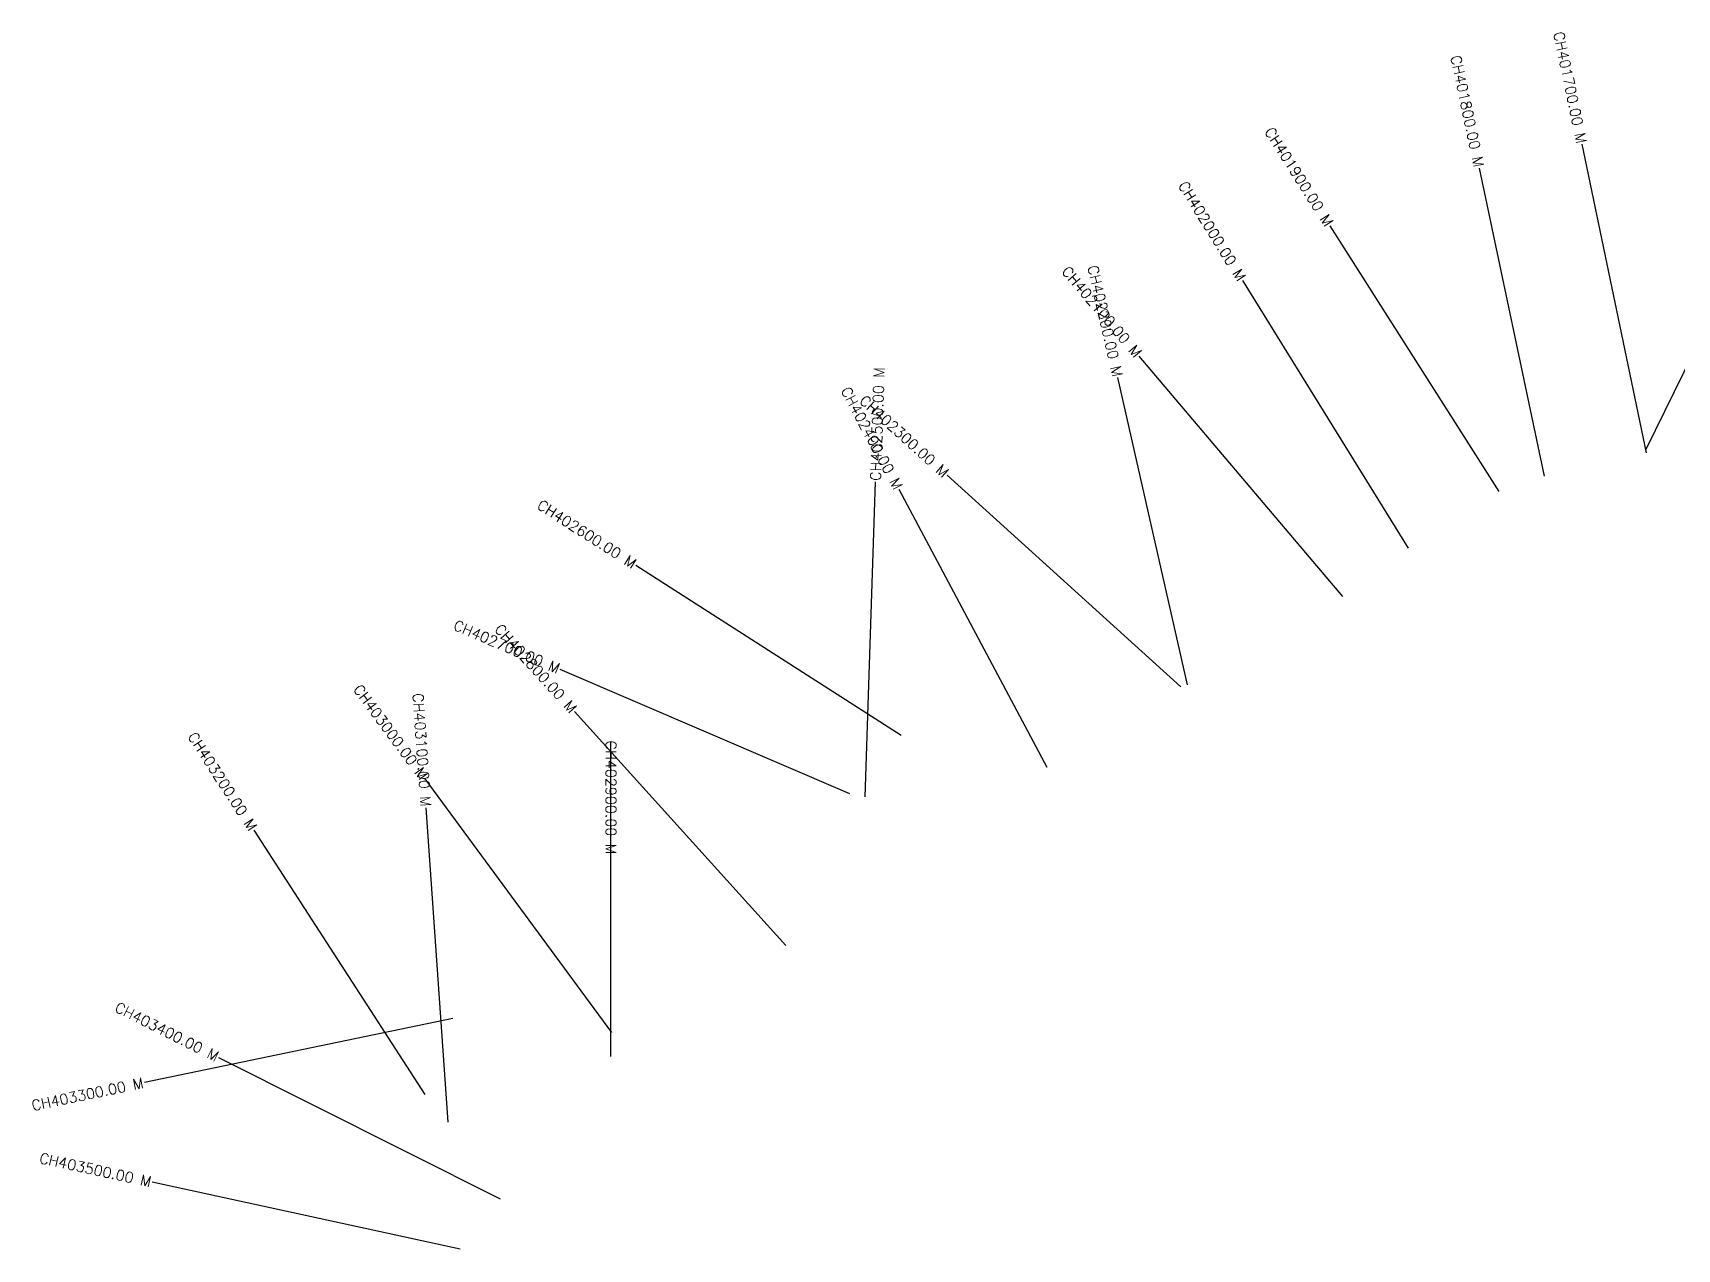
# Model space of a CAD drawing. Header units: metres. Extents: x 302061 to 307079, y 1940496 to 1945691.
# Drawn here: x 302362 to 303928, y 1943060 to 1944218 of the extents above; entities that cross this region are included whole.
import ezdxf
from ezdxf.enums import TextEntityAlignment as Align

# ---------------------------------------------------------------- set-up
doc = ezdxf.new("R2010")
doc.units = ezdxf.units.M
doc.layers.add('CS', color=134, linetype='Continuous')
doc.layers.add('CSMark', color=6, linetype='Continuous')
doc.styles.get("Standard").update_dxf_attribs({"font": 'simplex.shx'})

msp = doc.modelspace()

# ---------------------------------------------------------------- linework, layer by layer
at = {"layer": 'CS'}
for p, q in [((303898.4, 1943818.7), (303837, 1944112.4)), ((303801.3, 1943796.3), (303739.3, 1944089.8)), ((303897.8, 1943821.3), (304029.5, 1944090.8)), ((303758.1, 1943781.7), (303597.2, 1944034.9)), ((303671.7, 1943727.7), (303514, 1943982.8)), ((303609.3, 1943681.8), (303415.5, 1943910.8)), ((303461.6, 1943597.6), (303395.3, 1943890.2)), ((303154.8, 1943491.1), (303164.5, 1943790.9)), ((303455.1, 1943595.8), (303232.8, 1943797.2)), ((303327.9, 1943519), (303187, 1943783.8)), ((303188.8, 1943549.5), (302936.3, 1943711.4)), ((303140, 1943494), (302864.3, 1943612.2)), ((303079.1, 1943349.5), (302878.1, 1943572.2)), ((302912.7, 1943243.7), (302912.7, 1943543.7)), ((302913.6, 1943266.6), (302735.8, 1943508.2)), ((302757.9, 1943181.4), (302736.7, 1943480.6)), ((302736, 1943207.5), (302573, 1943459.4)), ((302762.3, 1943280.1), (302468.6, 1943219.1)), ((302807.7, 1943108), (302539.5, 1943242.6)), ((302769.1, 1943060.3), (302476, 1943124.1))]:
    msp.add_line(p, q, dxfattribs=at)

# ---------------------------------------------------------------- texts
at = {"layer": 'CSMark'}
for s, rotation, p in [('CH401700.00 M', 281.8016, (303836.8, 1944113.4)), ('CH401800.00 M', 281.9308, (303739.1, 1944090.8)), ('CH401900.00 M', 302.4208, (303596.7, 1944035.7)), ('CH402000.00 M', 301.7252, (303513.5, 1943983.7)), ('CH402100.00 M', 310.2414, (303414.9, 1943911.5)), ('CH402200.00 M', 282.7663, (303395.1, 1943891.2)), ('CH402400.00 M', 298.0108, (303186.5, 1943784.7)), ('CH402300.00 M', 317.8165, (303232, 1943797.9)), ('CH402600.00 M', 327.3318, (302935.4, 1943712)), ('CH402700.00 M', 336.7893, (302863.4, 1943612.6)), ('CH402800.00 M', 312.0507, (302877.5, 1943573)), ('CH403000.00 M', 306.355, (302735.2, 1943509)), ('CH403100.00 M', 274.0515, (302736.6, 1943481.6)), ('CH403200.00 M', 302.9125, (302572.5, 1943460.2)), ('CH403400.00 M', 333.3586, (302538.6, 1943243)), ('CH403300.00 M', 11.7343, (302467.6, 1943218.9)), ('CH403500.00 M', 347.7345, (302475, 1943124.3))]:
    msp.add_text(s, height=10, rotation=rotation, dxfattribs=at).set_placement(p, align=Align.MIDDLE_RIGHT)
for s, rotation, p in [('CH402500.00 M', 88.1449, (303164.5, 1943791.9)), ('CH402900.00 M', 270, (302912.7, 1943544.7))]:
    msp.add_text(s, height=10, rotation=rotation, dxfattribs=at).set_placement(p, align=Align.MIDDLE_LEFT)

doc.saveas('drawing.dxf')
